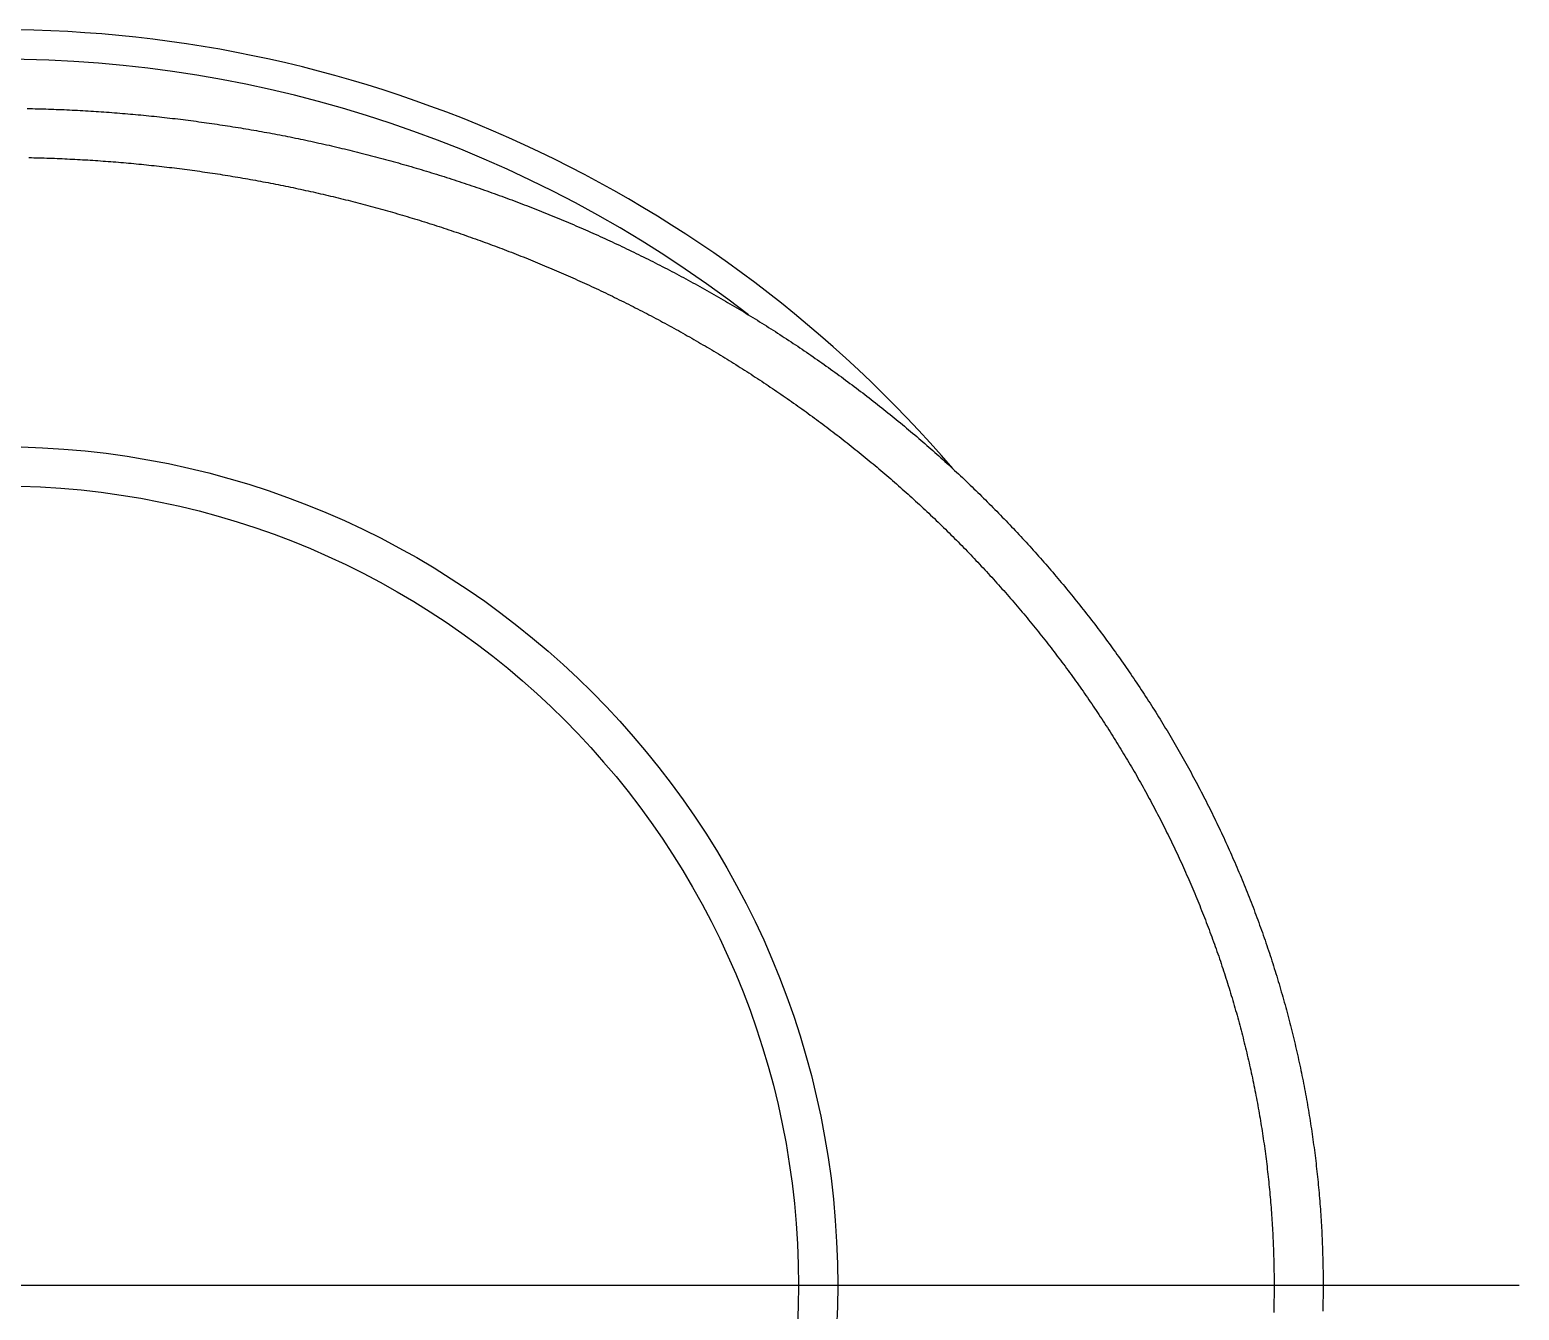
# Model space of a CAD drawing. Extents: x -20 to 97, y -32 to 49.
# Drawn here: x 81.62 to 96.81, y 33.74 to 46.8 of the extents above; entities that cross this region are included whole.
import ezdxf

# ---------------------------------------------------------------- set-up
doc = ezdxf.new("R2010")
doc.units = 0
doc.linetypes.add('CENTER', pattern=[50.8, 31.75, -6.35, 6.35, -6.35])
doc.layers.get('0').update_dxf_attribs({"linetype": 'CONTINUOUS'})
doc.layers.add('CENTER', color=1, linetype='CENTER')

msp = doc.modelspace()

# ---------------------------------------------------------------- linework, layer by layer
at = {"color": 7}
for points in [[(81.5973, 45.9973, 0), (81.6243, 45.9968, 0), (81.6513, 45.9962, 0), (81.6783, 45.9956, 0), (81.7053, 45.9949, 0), (81.7323, 45.9942, 0), (81.7593, 45.9935, 0), (81.7863, 45.9926, 0), (81.8133, 45.9918, 0), (81.8404, 45.9909, 0), (81.8674, 45.9899, 0), (81.8943, 45.9889, 0), (81.9213, 45.9878, 0), (81.9483, 45.9867, 0), (81.9753, 45.9856, 0), (82.0023, 45.9844, 0), (82.0293, 45.9831, 0), (82.0563, 45.9818, 0), (82.0833, 45.9805, 0), (82.1103, 45.9791, 0), (82.1372, 45.9776, 0), (82.1642, 45.9762, 0), (82.1912, 45.9746, 0), (82.2182, 45.973, 0), (82.2451, 45.9714, 0), (82.2721, 45.9697, 0), (82.299, 45.968, 0), (82.326, 45.9662, 0), (82.353, 45.9644, 0), (82.3799, 45.9625, 0), (82.4069, 45.9606, 0), (82.4338, 45.9586, 0), (82.4607, 45.9566, 0), (82.4877, 45.9545, 0), (82.5146, 45.9524, 0), (82.5415, 45.9503, 0), (82.5685, 45.948, 0), (82.5954, 45.9458, 0), (82.6223, 45.9435, 0), (82.6492, 45.9411, 0), (82.6761, 45.9387, 0), (82.703, 45.9363, 0), (82.7299, 45.9338, 0), (82.7568, 45.9312, 0), (82.7837, 45.9286, 0), (82.8106, 45.926, 0), (82.8375, 45.9233, 0), (82.8644, 45.9206, 0), (82.8913, 45.9178, 0), (82.9181, 45.9149, 0), (82.945, 45.9121, 0), (82.9718, 45.9091, 0), (82.9987, 45.9062, 0), (83.0255, 45.9031, 0), (83.0524, 45.9, 0), (83.0792, 45.8969, 0), (83.106, 45.8938, 0), (83.1329, 45.8905, 0), (83.1597, 45.8873, 0), (83.1865, 45.884, 0), (83.2133, 45.8806, 0), (83.2401, 45.8772, 0), (83.2669, 45.8737, 0), (83.2937, 45.8702, 0), (83.3205, 45.8667, 0), (83.3472, 45.8631, 0), (83.374, 45.8594, 0), (83.4008, 45.8557, 0), (83.4275, 45.852, 0), (83.4543, 45.8482, 0), (83.481, 45.8443, 0), (83.5078, 45.8404, 0), (83.5345, 45.8365, 0), (83.5612, 45.8325, 0), (83.5879, 45.8285, 0), (83.6146, 45.8244, 0), (83.6413, 45.8203, 0), (83.668, 45.8161, 0), (83.6947, 45.8119, 0), (83.7214, 45.8076, 0), (83.748, 45.8033, 0), (83.7747, 45.7989, 0), (83.8014, 45.7945, 0), (83.828, 45.79, 0), (83.8546, 45.7855, 0), (83.8813, 45.781, 0), (83.9079, 45.7763, 0), (83.9345, 45.7717, 0), (83.9611, 45.767, 0), (83.9877, 45.7622, 0), (84.0143, 45.7574, 0), (84.0409, 45.7526, 0), (84.0674, 45.7477, 0), (84.094, 45.7427, 0), (84.1205, 45.7378, 0), (84.1471, 45.7327, 0), (84.1736, 45.7276, 0), (84.2001, 45.7225, 0), (84.2267, 45.7173, 0), (84.2532, 45.7121, 0), (84.2797, 45.7068, 0), (84.3061, 45.7015, 0), (84.3326, 45.6961, 0), (84.3591, 45.6907, 0), (84.3856, 45.6852, 0), (84.412, 45.6797, 0), (84.4384, 45.6741, 0), (84.4649, 45.6685, 0), (84.4913, 45.6628, 0), (84.5177, 45.6571, 0), (84.5441, 45.6514, 0), (84.5705, 45.6456, 0), (84.5969, 45.6397, 0), (84.6232, 45.6338, 0), (84.6496, 45.6279, 0), (84.6759, 45.6219, 0), (84.7023, 45.6158, 0), (84.7286, 45.6097, 0), (84.7549, 45.6036, 0), (84.7812, 45.5974, 0), (84.8075, 45.5912, 0), (84.8338, 45.5849, 0), (84.86, 45.5785, 0), (84.8863, 45.5722, 0), (84.9125, 45.5657, 0), (84.9388, 45.5593, 0), (84.965, 45.5527, 0), (84.9912, 45.5462, 0), (85.0174, 45.5395, 0), (85.0436, 45.5329, 0), (85.0698, 45.5262, 0), (85.0959, 45.5194, 0), (85.1221, 45.5126, 0), (85.1482, 45.5057, 0), (85.1743, 45.4988, 0), (85.2004, 45.4919, 0), (85.2265, 45.4849, 0), (85.2526, 45.4778, 0), (85.2787, 45.4707, 0), (85.3048, 45.4636, 0), (85.3308, 45.4564, 0), (85.3569, 45.4492, 0), (85.3829, 45.4419, 0), (85.4089, 45.4345, 0), (85.4349, 45.4272, 0), (85.4609, 45.4197, 0), (85.4868, 45.4122, 0), (85.5128, 45.4047, 0), (85.5387, 45.3971, 0), (85.5647, 45.3895, 0), (85.5906, 45.3819, 0), (85.6165, 45.3741, 0), (85.6424, 45.3664, 0), (85.6683, 45.3586, 0), (85.6941, 45.3507, 0), (85.72, 45.3428, 0), (85.7458, 45.3348, 0), (85.7716, 45.3268, 0), (85.7974, 45.3188, 0), (85.8232, 45.3107, 0), (85.849, 45.3025, 0), (85.8748, 45.2944, 0), (85.9005, 45.2861, 0), (85.9262, 45.2778, 0), (85.9519, 45.2695, 0), (85.9776, 45.2611, 0), (86.0033, 45.2527, 0), (86.029, 45.2442, 0), (86.0547, 45.2357, 0), (86.0803, 45.2271, 0), (86.1059, 45.2185, 0), (86.1315, 45.2098, 0), (86.1571, 45.2011, 0), (86.1827, 45.1923, 0), (86.2083, 45.1835, 0), (86.2338, 45.1746, 0), (86.2594, 45.1657, 0), (86.2849, 45.1568, 0), (86.3104, 45.1478, 0), (86.3359, 45.1387, 0), (86.3613, 45.1296, 0), (86.3868, 45.1205, 0), (86.4122, 45.1113, 0), (86.4376, 45.102, 0), (86.463, 45.0927, 0), (86.4884, 45.0834, 0), (86.5138, 45.074, 0), (86.5391, 45.0646, 0), (86.5645, 45.0551, 0), (86.5898, 45.0456, 0), (86.6151, 45.036, 0), (86.6404, 45.0264, 0), (86.6656, 45.0167, 0), (86.6909, 45.007, 0), (86.7161, 44.9972, 0), (86.7413, 44.9874, 0), (86.7665, 44.9775, 0), (86.7917, 44.9676, 0), (86.8169, 44.9577, 0), (86.842, 44.9477, 0), (86.8671, 44.9376, 0), (86.8922, 44.9275, 0), (86.9173, 44.9174, 0), (86.9424, 44.9072, 0), (86.9674, 44.8969, 0), (86.9925, 44.8867, 0), (87.0175, 44.8763, 0), (87.0425, 44.8659, 0), (87.0675, 44.8555, 0), (87.0924, 44.845, 0), (87.1174, 44.8345, 0), (87.1423, 44.8239, 0), (87.1672, 44.8133, 0), (87.1921, 44.8026, 0), (87.2169, 44.7919, 0), (87.2418, 44.7811, 0), (87.2666, 44.7703, 0), (87.2914, 44.7595, 0), (87.3162, 44.7485, 0), (87.341, 44.7376, 0), (87.3657, 44.7266, 0), (87.3905, 44.7155, 0), (87.4152, 44.7044, 0), (87.4398, 44.6933, 0), (87.4645, 44.6821, 0), (87.4892, 44.6708, 0), (87.5138, 44.6596, 0), (87.5384, 44.6482, 0), (87.563, 44.6368, 0), (87.5876, 44.6254, 0), (87.6121, 44.6139, 0), (87.6366, 44.6024, 0), (87.6611, 44.5908, 0), (87.6856, 44.5792, 0), (87.7101, 44.5675, 0), (87.7345, 44.5558, 0), (87.759, 44.544, 0), (87.7834, 44.5322, 0), (87.8077, 44.5204, 0), (87.8321, 44.5084, 0), (87.8564, 44.4965, 0), (87.8807, 44.4845, 0), (87.905, 44.4724, 0), (87.9293, 44.4603, 0), (87.9536, 44.4482, 0), (87.9778, 44.436, 0), (88.002, 44.4237, 0), (88.0262, 44.4114, 0), (88.0504, 44.3991, 0), (88.0745, 44.3867, 0), (88.0986, 44.3743, 0), (88.1227, 44.3618, 0), (88.1468, 44.3493, 0), (88.1708, 44.3367, 0), (88.1949, 44.3241, 0), (88.2189, 44.3114, 0), (88.2429, 44.2987, 0), (88.2668, 44.2859, 0), (88.2908, 44.2731, 0), (88.3147, 44.2602, 0), (88.3386, 44.2473, 0), (88.3624, 44.2344, 0), (88.3863, 44.2214, 0), (88.4101, 44.2083, 0), (88.4339, 44.1952, 0), (88.4576, 44.182, 0), (88.4814, 44.1689, 0), (88.5051, 44.1556, 0), (88.5288, 44.1423, 0), (88.5525, 44.129, 0), (88.5761, 44.1156, 0), (88.5997, 44.1022, 0), (88.6233, 44.0887, 0), (88.6469, 44.0752, 0), (88.6705, 44.0616, 0), (88.694, 44.048, 0), (88.7175, 44.0343, 0), (88.7409, 44.0206, 0), (88.7644, 44.0068, 0), (88.7878, 43.993, 0), (88.8112, 43.9792, 0), (88.8346, 43.9653, 0), (88.8579, 43.9513, 0), (88.8812, 43.9373, 0), (88.9045, 43.9233, 0), (88.9277, 43.9092, 0), (88.951, 43.8951, 0), (88.9742, 43.8809, 0), (88.9974, 43.8667, 0), (89.0205, 43.8524, 0), (89.0436, 43.8381, 0), (89.0667, 43.8237, 0), (89.0898, 43.8093, 0), (89.1128, 43.7948, 0), (89.1358, 43.7803, 0), (89.1588, 43.7658, 0), (89.1818, 43.7512, 0), (89.2047, 43.7365, 0), (89.2276, 43.7218, 0), (89.2504, 43.7071, 0), (89.2733, 43.6923, 0), (89.2961, 43.6775, 0), (89.3189, 43.6626, 0), (89.3416, 43.6477, 0), (89.3643, 43.6327, 0), (89.387, 43.6177, 0), (89.4097, 43.6026, 0), (89.4323, 43.5875, 0), (89.4549, 43.5723, 0), (89.4775, 43.5571, 0), (89.5, 43.5419, 0), (89.5226, 43.5266, 0), (89.545, 43.5113, 0), (89.5675, 43.4959, 0), (89.5899, 43.4805, 0), (89.6123, 43.465, 0), (89.6347, 43.4495, 0), (89.657, 43.4339, 0), (89.6793, 43.4183, 0), (89.7015, 43.4026, 0), (89.7238, 43.3869, 0), (89.746, 43.3712, 0), (89.7681, 43.3554, 0), (89.7903, 43.3395, 0), (89.8124, 43.3236, 0), (89.8345, 43.3077, 0), (89.8565, 43.2917, 0), (89.8785, 43.2757, 0), (89.9005, 43.2596, 0), (89.9224, 43.2435, 0), (89.9443, 43.2274, 0), (89.9662, 43.2112, 0), (89.9881, 43.1949, 0), (90.0099, 43.1786, 0), (90.0317, 43.1623, 0), (90.0534, 43.1459, 0), (90.0751, 43.1295, 0), (90.0968, 43.113, 0), (90.1184, 43.0965, 0), (90.14, 43.0799, 0), (90.1616, 43.0633, 0), (90.1832, 43.0466, 0), (90.2047, 43.0299, 0), (90.2261, 43.0132, 0), (90.2476, 42.9964, 0), (90.269, 42.9796, 0), (90.2904, 42.9627, 0), (90.3117, 42.9458, 0), (90.333, 42.9288, 0), (90.3543, 42.9118, 0), (90.3755, 42.8948, 0), (90.3967, 42.8777, 0), (90.4178, 42.8605, 0), (90.439, 42.8433, 0), (90.46, 42.8261, 0), (90.4811, 42.8088, 0), (90.5021, 42.7915, 0), (90.5231, 42.7742, 0), (90.544, 42.7568, 0), (90.5649, 42.7393, 0), (90.5858, 42.7218, 0), (90.6066, 42.7043, 0), (90.6274, 42.6867, 0), (90.6482, 42.6691, 0), (90.6689, 42.6514, 0), (90.6896, 42.6337, 0), (90.7102, 42.616, 0), (90.7309, 42.5982, 0), (90.7514, 42.5803, 0), (90.772, 42.5624, 0), (90.7925, 42.5445, 0), (90.8129, 42.5265, 0), (90.8333, 42.5085, 0), (90.8537, 42.4905, 0), (90.8741, 42.4724, 0), (90.8944, 42.4542, 0), (90.9146, 42.436, 0), (90.9349, 42.4178, 0), (90.9551, 42.3995, 0), (90.9752, 42.3812, 0), (90.9953, 42.3629, 0), (91.0154, 42.3445, 0), (91.0354, 42.326, 0), (91.0554, 42.3075, 0), (91.0754, 42.289, 0), (91.0953, 42.2704, 0), (91.1152, 42.2518, 0), (91.135, 42.2331, 0), (91.1548, 42.2145, 0), (91.1746, 42.1957, 0), (91.1943, 42.1769, 0), (91.214, 42.1581, 0), (91.2336, 42.1392, 0), (91.2532, 42.1203, 0), (91.2728, 42.1014, 0), (91.2923, 42.0824, 0), (91.3117, 42.0633, 0), (91.3312, 42.0443, 0), (91.3506, 42.0251, 0), (91.3699, 42.006, 0), (91.3892, 41.9868, 0), (91.4085, 41.9675, 0), (91.4277, 41.9482, 0), (91.4469, 41.9289, 0), (91.466, 41.9095, 0), (91.4851, 41.8901, 0), (91.5042, 41.8707, 0), (91.5232, 41.8512, 0), (91.5422, 41.8316, 0), (91.5611, 41.812, 0), (91.58, 41.7924, 0), (91.5989, 41.7728, 0), (91.6177, 41.7531, 0), (91.6364, 41.7333, 0), (91.6551, 41.7135, 0), (91.6738, 41.6937, 0), (91.6925, 41.6738, 0), (91.711, 41.6539, 0), (91.7296, 41.634, 0), (91.7481, 41.614, 0), (91.7665, 41.594, 0), (91.785, 41.5739, 0), (91.8033, 41.5538, 0), (91.8217, 41.5336, 0), (91.8399, 41.5134, 0), (91.8582, 41.4932, 0), (91.8764, 41.4729, 0), (91.8945, 41.4526, 0), (91.9126, 41.4322, 0), (91.9307, 41.4118, 0), (91.9487, 41.3914, 0), (91.9667, 41.3709, 0), (91.9846, 41.3504, 0), (92.0025, 41.3299, 0), (92.0203, 41.3093, 0), (92.0381, 41.2886, 0), (92.0559, 41.2679, 0), (92.0736, 41.2472, 0), (92.0912, 41.2265, 0), (92.1088, 41.2057, 0), (92.1264, 41.1848, 0), (92.1439, 41.1639, 0), (92.1614, 41.143, 0), (92.1788, 41.1221, 0), (92.1962, 41.1011, 0), (92.2135, 41.08, 0), (92.2308, 41.059, 0), (92.2481, 41.0378, 0), (92.2653, 41.0167, 0), (92.2824, 40.9955, 0), (92.2995, 40.9743, 0), (92.3166, 40.953, 0), (92.3336, 40.9317, 0), (92.3505, 40.9103, 0), (92.3674, 40.8889, 0), (92.3843, 40.8675, 0), (92.4011, 40.846, 0), (92.4179, 40.8245, 0), (92.4346, 40.803, 0), (92.4513, 40.7814, 0), (92.4679, 40.7598, 0), (92.4845, 40.7381, 0), (92.501, 40.7164, 0), (92.5175, 40.6947, 0), (92.5339, 40.6729, 0), (92.5503, 40.6511, 0), (92.5666, 40.6292, 0), (92.5829, 40.6073, 0), (92.5992, 40.5854, 0), (92.6154, 40.5634, 0), (92.6315, 40.5414, 0), (92.6476, 40.5193, 0), (92.6636, 40.4972, 0), (92.6796, 40.4751, 0), (92.6956, 40.4529, 0), (92.7115, 40.4307, 0), (92.7273, 40.4085, 0), (92.7431, 40.3862, 0), (92.7589, 40.3639, 0), (92.7746, 40.3415, 0), (92.7902, 40.3191, 0), (92.8058, 40.2967, 0), (92.8214, 40.2742, 0), (92.8369, 40.2517, 0), (92.8523, 40.2291, 0), (92.8677, 40.2065, 0), (92.883, 40.1839, 0), (92.8983, 40.1612, 0), (92.9136, 40.1385, 0), (92.9288, 40.1158, 0), (92.9439, 40.093, 0), (92.959, 40.0702, 0), (92.974, 40.0474, 0), (92.989, 40.0245, 0), (93.0039, 40.0016, 0), (93.0188, 39.9786, 0), (93.0336, 39.9556, 0), (93.0484, 39.9326, 0), (93.0631, 39.9095, 0), (93.0778, 39.8864, 0), (93.0924, 39.8632, 0), (93.107, 39.8401, 0), (93.1215, 39.8168, 0), (93.136, 39.7936, 0), (93.1504, 39.7703, 0), (93.1647, 39.747, 0), (93.179, 39.7236, 0), (93.1933, 39.7002, 0), (93.2075, 39.6768, 0), (93.2216, 39.6533, 0), (93.2357, 39.6298, 0), (93.2497, 39.6063, 0), (93.2637, 39.5827, 0), (93.2776, 39.5591, 0), (93.2915, 39.5355, 0), (93.3053, 39.5118, 0), (93.3191, 39.4881, 0), (93.3328, 39.4643, 0), (93.3464, 39.4405, 0), (93.36, 39.4167, 0), (93.3735, 39.3929, 0), (93.387, 39.369, 0), (93.4005, 39.3451, 0), (93.4138, 39.3211, 0), (93.4271, 39.2971, 0), (93.4404, 39.2731, 0), (93.4536, 39.249, 0), (93.4668, 39.2249, 0), (93.4799, 39.2008, 0), (93.4929, 39.1766, 0), (93.5059, 39.1524, 0), (93.5188, 39.1282, 0), (93.5317, 39.1039, 0), (93.5445, 39.0796, 0), (93.5572, 39.0553, 0), (93.5699, 39.031, 0), (93.5825, 39.0066, 0), (93.5951, 38.9821, 0), (93.6076, 38.9577, 0), (93.6201, 38.9332, 0), (93.6325, 38.9087, 0), (93.6448, 38.8841, 0), (93.6571, 38.8595, 0), (93.6693, 38.8349, 0), (93.6815, 38.8103, 0), (93.6936, 38.7856, 0), (93.7057, 38.7609, 0), (93.7177, 38.7361, 0), (93.7296, 38.7114, 0), (93.7415, 38.6866, 0), (93.7533, 38.6617, 0), (93.765, 38.6369, 0), (93.7767, 38.612, 0), (93.7884, 38.587, 0), (93.7999, 38.5621, 0), (93.8114, 38.5371, 0), (93.8229, 38.5121, 0), (93.8343, 38.4871, 0), (93.8456, 38.462, 0), (93.8569, 38.4369, 0), (93.8681, 38.4118, 0), (93.8793, 38.3866, 0), (93.8903, 38.3614, 0), (93.9014, 38.3362, 0), (93.9123, 38.311, 0), (93.9232, 38.2857, 0), (93.9341, 38.2604, 0), (93.9449, 38.2351, 0), (93.9556, 38.2098, 0), (93.9663, 38.1844, 0), (93.9768, 38.159, 0), (93.9874, 38.1336, 0), (93.9979, 38.1081, 0), (94.0083, 38.0826, 0), (94.0186, 38.0571, 0), (94.0289, 38.0316, 0), (94.0391, 38.006, 0), (94.0493, 37.9804, 0), (94.0594, 37.9548, 0), (94.0694, 37.9292, 0), (94.0794, 37.9035, 0), (94.0893, 37.8778, 0), (94.0991, 37.8521, 0), (94.1089, 37.8264, 0), (94.1186, 37.8006, 0), (94.1283, 37.7748, 0), (94.1379, 37.749, 0), (94.1474, 37.7232, 0), (94.1569, 37.6973, 0), (94.1663, 37.6714, 0), (94.1756, 37.6455, 0), (94.1849, 37.6196, 0), (94.1941, 37.5936, 0), (94.2032, 37.5676, 0), (94.2123, 37.5416, 0), (94.2213, 37.5156, 0), (94.2302, 37.4896, 0), (94.2391, 37.4635, 0), (94.2479, 37.4374, 0), (94.2567, 37.4113, 0), (94.2653, 37.3852, 0), (94.2739, 37.359, 0), (94.2825, 37.3328, 0), (94.291, 37.3066, 0), (94.2994, 37.2804, 0), (94.3078, 37.2542, 0), (94.316, 37.2279, 0), (94.3243, 37.2016, 0), (94.3324, 37.1753, 0), (94.3405, 37.149, 0), (94.3485, 37.1226, 0), (94.3565, 37.0963, 0), (94.3644, 37.0699, 0), (94.3722, 37.0435, 0), (94.3799, 37.0171, 0), (94.3876, 36.9906, 0), (94.3953, 36.9642, 0), (94.4028, 36.9377, 0), (94.4103, 36.9112, 0), (94.4177, 36.8847, 0), (94.4251, 36.8581, 0), (94.4324, 36.8316, 0), (94.4396, 36.805, 0), (94.4467, 36.7784, 0), (94.4538, 36.7518, 0), (94.4609, 36.7252, 0), (94.4678, 36.6985, 0), (94.4747, 36.6719, 0), (94.4815, 36.6452, 0), (94.4883, 36.6185, 0), (94.4949, 36.5918, 0), (94.5016, 36.5651, 0), (94.5081, 36.5384, 0), (94.5146, 36.5116, 0), (94.521, 36.4848, 0), (94.5273, 36.458, 0), (94.5336, 36.4312, 0), (94.5398, 36.4044, 0), (94.546, 36.3776, 0), (94.552, 36.3507, 0), (94.558, 36.3239, 0), (94.564, 36.297, 0), (94.5698, 36.2701, 0), (94.5756, 36.2432, 0), (94.5814, 36.2163, 0), (94.587, 36.1894, 0), (94.5926, 36.1624, 0), (94.5981, 36.1355, 0), (94.6036, 36.1085, 0), (94.609, 36.0815, 0), (94.6143, 36.0545, 0), (94.6195, 36.0275, 0), (94.6247, 36.0005, 0), (94.6298, 35.9735, 0), (94.6348, 35.9464, 0), (94.6398, 35.9194, 0), (94.6447, 35.8923, 0), (94.6495, 35.8652, 0), (94.6543, 35.8381, 0), (94.659, 35.811, 0), (94.6636, 35.7839, 0), (94.6682, 35.7568, 0), (94.6726, 35.7297, 0), (94.6771, 35.7025, 0), (94.6814, 35.6754, 0), (94.6857, 35.6482, 0), (94.6899, 35.621, 0), (94.694, 35.5939, 0), (94.6981, 35.5667, 0), (94.7021, 35.5395, 0), (94.706, 35.5123, 0), (94.7098, 35.4851, 0), (94.7136, 35.4578, 0), (94.7173, 35.4306, 0), (94.721, 35.4034, 0), (94.7246, 35.3761, 0), (94.7281, 35.3488, 0), (94.7315, 35.3216, 0), (94.7349, 35.2943, 0), (94.7381, 35.267, 0), (94.7414, 35.2397, 0), (94.7445, 35.2124, 0), (94.7476, 35.1851, 0), (94.7506, 35.1578, 0), (94.7536, 35.1305, 0), (94.7564, 35.1032, 0), (94.7592, 35.0759, 0), (94.762, 35.0485, 0), (94.7646, 35.0212, 0), (94.7672, 34.9938, 0), (94.7697, 34.9665, 0), (94.7722, 34.9391, 0), (94.7746, 34.9118, 0), (94.7769, 34.8844, 0), (94.7791, 34.857, 0), (94.7813, 34.8296, 0), (94.7834, 34.8023, 0), (94.7854, 34.7749, 0), (94.7874, 34.7475, 0), (94.7893, 34.7201, 0), (94.7911, 34.6927, 0), (94.7928, 34.6653, 0), (94.7945, 34.6379, 0), (94.7961, 34.6105, 0), (94.7977, 34.5831, 0), (94.7991, 34.5556, 0), (94.8005, 34.5282, 0), (94.8018, 34.5008, 0), (94.8031, 34.4734, 0), (94.8043, 34.4459, 0), (94.8054, 34.4185, 0), (94.8064, 34.3911, 0), (94.8074, 34.3636, 0), (94.8083, 34.3362, 0), (94.8091, 34.3088, 0), (94.8099, 34.2813, 0), (94.8106, 34.2539, 0), (94.8112, 34.2264, 0), (94.8118, 34.199, 0), (94.8122, 34.1715, 0), (94.8126, 34.1441, 0), (94.813, 34.1167, 0), (94.8133, 34.0892, 0), (94.8134, 34.0618, 0), (94.8136, 34.0343, 0), (94.8136, 34.0069, 0), (94.8136, 33.9794, 0), (94.8135, 33.952, 0), (94.8134, 33.9245, 0), (94.8131, 33.8971, 0), (94.8128, 33.8696, 0), (94.8125, 33.8422, 0), (94.812, 33.8147, 0), (94.8115, 33.7873, 0), (94.8109, 33.7598, 0), (94.8103, 33.7324, 0)], [(81.6141, 45.4969, 0), (81.6402, 45.4964, 0), (81.6663, 45.4958, 0), (81.6924, 45.4951, 0), (81.7185, 45.4944, 0), (81.7447, 45.4937, 0), (81.7708, 45.4929, 0), (81.7969, 45.492, 0), (81.823, 45.4912, 0), (81.8491, 45.4902, 0), (81.8752, 45.4893, 0), (81.9013, 45.4882, 0), (81.9274, 45.4872, 0), (81.9535, 45.4861, 0), (81.9796, 45.4849, 0), (82.0057, 45.4837, 0), (82.0318, 45.4824, 0), (82.0579, 45.4811, 0), (82.084, 45.4798, 0), (82.1101, 45.4784, 0), (82.1362, 45.4769, 0), (82.1623, 45.4755, 0), (82.1884, 45.4739, 0), (82.2144, 45.4723, 0), (82.2405, 45.4707, 0), (82.2666, 45.469, 0), (82.2927, 45.4673, 0), (82.3187, 45.4656, 0), (82.3448, 45.4637, 0), (82.3708, 45.4619, 0), (82.3969, 45.46, 0), (82.423, 45.458, 0), (82.449, 45.456, 0), (82.475, 45.454, 0), (82.5011, 45.4519, 0), (82.5271, 45.4498, 0), (82.5532, 45.4476, 0), (82.5792, 45.4453, 0), (82.6052, 45.4431, 0), (82.6312, 45.4407, 0), (82.6573, 45.4384, 0), (82.6833, 45.436, 0), (82.7093, 45.4335, 0), (82.7353, 45.431, 0), (82.7613, 45.4284, 0), (82.7873, 45.4258, 0), (82.8133, 45.4232, 0), (82.8392, 45.4205, 0), (82.8652, 45.4177, 0), (82.8912, 45.415, 0), (82.9172, 45.4121, 0), (82.9431, 45.4092, 0), (82.9691, 45.4063, 0), (82.995, 45.4033, 0), (83.021, 45.4003, 0), (83.0469, 45.3973, 0), (83.0729, 45.3942, 0), (83.0988, 45.391, 0), (83.1247, 45.3878, 0), (83.1506, 45.3845, 0), (83.1765, 45.3812, 0), (83.2024, 45.3779, 0), (83.2283, 45.3745, 0), (83.2542, 45.3711, 0), (83.2801, 45.3676, 0), (83.306, 45.3641, 0), (83.3319, 45.3605, 0), (83.3578, 45.3569, 0), (83.3836, 45.3532, 0), (83.4095, 45.3495, 0), (83.4353, 45.3457, 0), (83.4612, 45.3419, 0), (83.487, 45.3381, 0), (83.5128, 45.3342, 0), (83.5386, 45.3302, 0), (83.5644, 45.3262, 0), (83.5903, 45.3222, 0), (83.616, 45.3181, 0), (83.6418, 45.314, 0), (83.6676, 45.3098, 0), (83.6934, 45.3056, 0), (83.7192, 45.3013, 0), (83.7449, 45.297, 0), (83.7707, 45.2926, 0), (83.7964, 45.2882, 0), (83.8221, 45.2838, 0), (83.8479, 45.2793, 0), (83.8736, 45.2747, 0), (83.8993, 45.2701, 0), (83.925, 45.2655, 0), (83.9507, 45.2608, 0), (83.9764, 45.256, 0), (84.002, 45.2513, 0), (84.0277, 45.2464, 0), (84.0534, 45.2416, 0), (84.079, 45.2367, 0), (84.1047, 45.2317, 0), (84.1303, 45.2267, 0), (84.1559, 45.2216, 0), (84.1815, 45.2165, 0), (84.2071, 45.2114, 0), (84.2327, 45.2062, 0), (84.2583, 45.2009, 0), (84.2839, 45.1956, 0), (84.3094, 45.1903, 0), (84.335, 45.1849, 0), (84.3605, 45.1795, 0), (84.3861, 45.174, 0), (84.4116, 45.1685, 0), (84.4371, 45.1629, 0), (84.4626, 45.1573, 0), (84.4881, 45.1517, 0), (84.5136, 45.146, 0), (84.539, 45.1402, 0), (84.5645, 45.1344, 0), (84.59, 45.1286, 0), (84.6154, 45.1227, 0), (84.6408, 45.1168, 0), (84.6662, 45.1108, 0), (84.6916, 45.1048, 0), (84.717, 45.0987, 0), (84.7424, 45.0926, 0), (84.7678, 45.0864, 0), (84.7932, 45.0802, 0), (84.8185, 45.0739, 0), (84.8438, 45.0676, 0), (84.8692, 45.0613, 0), (84.8945, 45.0549, 0), (84.9198, 45.0484, 0), (84.9451, 45.042, 0), (84.9704, 45.0354, 0), (84.9956, 45.0288, 0), (85.0209, 45.0222, 0), (85.0461, 45.0155, 0), (85.0714, 45.0088, 0), (85.0966, 45.0021, 0), (85.1218, 44.9953, 0), (85.147, 44.9884, 0), (85.1722, 44.9815, 0), (85.1973, 44.9746, 0), (85.2225, 44.9676, 0), (85.2476, 44.9605, 0), (85.2727, 44.9534, 0), (85.2979, 44.9463, 0), (85.323, 44.9391, 0), (85.3481, 44.9319, 0), (85.3731, 44.9246, 0), (85.3982, 44.9173, 0), (85.4232, 44.9099, 0), (85.4483, 44.9025, 0), (85.4733, 44.8951, 0), (85.4983, 44.8876, 0), (85.5233, 44.88, 0), (85.5483, 44.8724, 0), (85.5733, 44.8648, 0), (85.5982, 44.8571, 0), (85.6231, 44.8494, 0), (85.6481, 44.8416, 0), (85.673, 44.8338, 0), (85.6979, 44.8259, 0), (85.7228, 44.818, 0), (85.7476, 44.8101, 0), (85.7725, 44.802, 0), (85.7973, 44.794, 0), (85.8221, 44.7859, 0), (85.8469, 44.7778, 0), (85.8717, 44.7696, 0), (85.8965, 44.7613, 0), (85.9213, 44.753, 0), (85.946, 44.7447, 0), (85.9708, 44.7363, 0), (85.9955, 44.7279, 0), (86.0202, 44.7195, 0), (86.0449, 44.711, 0), (86.0695, 44.7024, 0), (86.0942, 44.6938, 0), (86.1188, 44.6851, 0), (86.1435, 44.6764, 0), (86.1681, 44.6677, 0), (86.1926, 44.6589, 0), (86.2172, 44.6501, 0), (86.2418, 44.6412, 0), (86.2663, 44.6323, 0), (86.2908, 44.6233, 0), (86.3154, 44.6143, 0), (86.3398, 44.6052, 0), (86.3643, 44.5961, 0), (86.3888, 44.587, 0), (86.4132, 44.5778, 0), (86.4377, 44.5685, 0), (86.4621, 44.5593, 0), (86.4865, 44.5499, 0), (86.5108, 44.5405, 0), (86.5352, 44.5311, 0), (86.5595, 44.5216, 0), (86.5838, 44.5121, 0), (86.6081, 44.5025, 0), (86.6324, 44.4929, 0), (86.6567, 44.4833, 0), (86.681, 44.4736, 0), (86.7052, 44.4638, 0), (86.7294, 44.454, 0), (86.7536, 44.4442, 0), (86.7778, 44.4343, 0), (86.8019, 44.4244, 0), (86.8261, 44.4144, 0), (86.8502, 44.4044, 0), (86.8743, 44.3943, 0), (86.8984, 44.3842, 0), (86.9225, 44.374, 0), (86.9465, 44.3638, 0), (86.9706, 44.3536, 0), (86.9946, 44.3433, 0), (87.0186, 44.3329, 0), (87.0425, 44.3225, 0), (87.0665, 44.3121, 0), (87.0904, 44.3016, 0), (87.1144, 44.2911, 0), (87.1383, 44.2805, 0), (87.1621, 44.2699, 0), (87.186, 44.2592, 0), (87.2098, 44.2485, 0), (87.2337, 44.2378, 0), (87.2575, 44.227, 0), (87.2812, 44.2161, 0), (87.305, 44.2052, 0), (87.3287, 44.1943, 0), (87.3525, 44.1833, 0), (87.3762, 44.1723, 0), (87.3998, 44.1612, 0), (87.4235, 44.1501, 0), (87.4471, 44.1389, 0), (87.4708, 44.1277, 0), (87.4944, 44.1164, 0), (87.5179, 44.1051, 0), (87.5415, 44.0938, 0), (87.565, 44.0824, 0), (87.5885, 44.071, 0), (87.612, 44.0595, 0), (87.6355, 44.0479, 0), (87.659, 44.0364, 0), (87.6824, 44.0247, 0), (87.7058, 44.0131, 0), (87.7292, 44.0013, 0), (87.7526, 43.9896, 0), (87.7759, 43.9778, 0), (87.7992, 43.9659, 0), (87.8225, 43.954, 0), (87.8458, 43.9421, 0), (87.8691, 43.9301, 0), (87.8923, 43.9181, 0), (87.9155, 43.906, 0), (87.9387, 43.8938, 0), (87.9619, 43.8817, 0), (87.985, 43.8694, 0), (88.0082, 43.8572, 0), (88.0313, 43.8449, 0), (88.0543, 43.8325, 0), (88.0774, 43.8201, 0), (88.1004, 43.8077, 0), (88.1234, 43.7952, 0), (88.1464, 43.7826, 0), (88.1694, 43.7701, 0), (88.1923, 43.7574, 0), (88.2152, 43.7448, 0), (88.2381, 43.732, 0), (88.261, 43.7193, 0), (88.2838, 43.7065, 0), (88.3066, 43.6936, 0), (88.3294, 43.6807, 0), (88.3522, 43.6678, 0), (88.3749, 43.6548, 0), (88.3976, 43.6417, 0), (88.4203, 43.6287, 0), (88.443, 43.6155, 0), (88.4656, 43.6024, 0), (88.4883, 43.5891, 0), (88.5109, 43.5759, 0), (88.5334, 43.5626, 0), (88.556, 43.5492, 0), (88.5785, 43.5358, 0), (88.601, 43.5224, 0), (88.6234, 43.5089, 0), (88.6459, 43.4954, 0), (88.6683, 43.4818, 0), (88.6906, 43.4682, 0), (88.713, 43.4545, 0), (88.7353, 43.4408, 0), (88.7576, 43.4271, 0), (88.7799, 43.4133, 0), (88.8021, 43.3994, 0), (88.8244, 43.3855, 0), (88.8466, 43.3716, 0), (88.8687, 43.3576, 0), (88.8909, 43.3436, 0), (88.913, 43.3295, 0), (88.935, 43.3154, 0), (88.9571, 43.3013, 0), (88.9791, 43.2871, 0), (89.0011, 43.2729, 0), (89.0231, 43.2586, 0), (89.045, 43.2442, 0), (89.0669, 43.2299, 0), (89.0888, 43.2155, 0), (89.1107, 43.201, 0), (89.1325, 43.1865, 0), (89.1543, 43.1719, 0), (89.1761, 43.1573, 0), (89.1978, 43.1427, 0), (89.2195, 43.128, 0), (89.2412, 43.1133, 0), (89.2628, 43.0985, 0), (89.2844, 43.0837, 0), (89.306, 43.0689, 0), (89.3276, 43.054, 0), (89.3491, 43.039, 0), (89.3706, 43.024, 0), (89.3921, 43.009, 0), (89.4135, 42.9939, 0), (89.4349, 42.9788, 0), (89.4563, 42.9637, 0), (89.4776, 42.9484, 0), (89.4989, 42.9332, 0), (89.5202, 42.9179, 0), (89.5414, 42.9026, 0), (89.5626, 42.8872, 0), (89.5838, 42.8718, 0), (89.605, 42.8563, 0), (89.6261, 42.8408, 0), (89.6472, 42.8253, 0), (89.6682, 42.8097, 0), (89.6892, 42.794, 0), (89.7102, 42.7783, 0), (89.7312, 42.7626, 0), (89.7521, 42.7469, 0), (89.773, 42.731, 0), (89.7939, 42.7152, 0), (89.8147, 42.6993, 0), (89.8355, 42.6834, 0), (89.8562, 42.6674, 0), (89.877, 42.6514, 0), (89.8977, 42.6353, 0), (89.9183, 42.6192, 0), (89.9389, 42.6031, 0), (89.9595, 42.5869, 0), (89.9801, 42.5706, 0), (90.0006, 42.5544, 0), (90.0211, 42.538, 0), (90.0415, 42.5217, 0), (90.062, 42.5053, 0), (90.0823, 42.4888, 0), (90.1027, 42.4724, 0), (90.123, 42.4558, 0), (90.1433, 42.4393, 0), (90.1635, 42.4226, 0), (90.1837, 42.406, 0), (90.2039, 42.3893, 0), (90.224, 42.3726, 0), (90.2441, 42.3558, 0), (90.2642, 42.339, 0), (90.2842, 42.3221, 0), (90.3042, 42.3052, 0), (90.3242, 42.2883, 0), (90.3441, 42.2713, 0), (90.364, 42.2542, 0), (90.3838, 42.2372, 0), (90.4037, 42.2201, 0), (90.4234, 42.2029, 0), (90.4432, 42.1857, 0), (90.4629, 42.1685, 0), (90.4825, 42.1512, 0), (90.5022, 42.1339, 0), (90.5218, 42.1166, 0), (90.5413, 42.0992, 0), (90.5608, 42.0817, 0), (90.5803, 42.0642, 0), (90.5998, 42.0467, 0), (90.6192, 42.0292, 0), (90.6385, 42.0116, 0), (90.6579, 41.9939, 0), (90.6771, 41.9762, 0), (90.6964, 41.9585, 0), (90.7156, 41.9408, 0), (90.7348, 41.923, 0), (90.7539, 41.9051, 0), (90.773, 41.8872, 0), (90.7921, 41.8693, 0), (90.8111, 41.8513, 0), (90.8301, 41.8333, 0), (90.849, 41.8153, 0), (90.8679, 41.7972, 0), (90.8868, 41.7791, 0), (90.9056, 41.7609, 0), (90.9244, 41.7427, 0), (90.9431, 41.7245, 0), (90.9618, 41.7062, 0), (90.9805, 41.6878, 0), (90.9991, 41.6695, 0), (91.0177, 41.6511, 0), (91.0362, 41.6326, 0), (91.0548, 41.6142, 0), (91.0732, 41.5956, 0), (91.0916, 41.5771, 0), (91.11, 41.5585, 0), (91.1284, 41.5398, 0), (91.1467, 41.5211, 0), (91.1649, 41.5024, 0), (91.1831, 41.4837, 0), (91.2013, 41.4649, 0), (91.2194, 41.446, 0), (91.2375, 41.4272, 0), (91.2556, 41.4082, 0), (91.2736, 41.3893, 0), (91.2916, 41.3703, 0), (91.3095, 41.3513, 0), (91.3274, 41.3322, 0), (91.3452, 41.3131, 0), (91.363, 41.2939, 0), (91.3808, 41.2748, 0), (91.3985, 41.2555, 0), (91.4162, 41.2363, 0), (91.4338, 41.217, 0), (91.4514, 41.1976, 0), (91.4689, 41.1783, 0), (91.4864, 41.1588, 0), (91.5039, 41.1394, 0), (91.5213, 41.1199, 0), (91.5387, 41.1004, 0), (91.556, 41.0808, 0), (91.5733, 41.0612, 0), (91.5905, 41.0415, 0), (91.6077, 41.0218, 0), (91.6249, 41.0021, 0), (91.642, 40.9824, 0), (91.6591, 40.9626, 0), (91.6761, 40.9427, 0), (91.6931, 40.9229, 0), (91.71, 40.9029, 0), (91.7269, 40.883, 0), (91.7437, 40.863, 0), (91.7605, 40.843, 0), (91.7773, 40.8229, 0), (91.794, 40.8028, 0), (91.8107, 40.7827, 0), (91.8273, 40.7625, 0), (91.8439, 40.7423, 0), (91.8604, 40.7221, 0), (91.8769, 40.7018, 0), (91.8933, 40.6815, 0), (91.9097, 40.6611, 0), (91.9261, 40.6407, 0), (91.9424, 40.6203, 0), (91.9586, 40.5998, 0), (91.9749, 40.5793, 0), (91.991, 40.5587, 0), (92.0071, 40.5382, 0), (92.0232, 40.5175, 0), (92.0392, 40.4969, 0), (92.0552, 40.4762, 0), (92.0712, 40.4555, 0), (92.0871, 40.4347, 0), (92.1029, 40.4139, 0), (92.1187, 40.3931, 0), (92.1344, 40.3722, 0), (92.1501, 40.3513, 0), (92.1658, 40.3303, 0), (92.1814, 40.3094, 0), (92.197, 40.2883, 0), (92.2125, 40.2673, 0), (92.2279, 40.2462, 0), (92.2434, 40.225, 0), (92.2587, 40.2039, 0), (92.2741, 40.1827, 0), (92.2893, 40.1614, 0), (92.3046, 40.1402, 0), (92.3197, 40.1188, 0), (92.3349, 40.0975, 0), (92.35, 40.0761, 0), (92.365, 40.0547, 0), (92.38, 40.0332, 0), (92.3949, 40.0117, 0), (92.4098, 39.9902, 0), (92.4247, 39.9687, 0), (92.4395, 39.9471, 0), (92.4542, 39.9254, 0), (92.4689, 39.9038, 0), (92.4835, 39.882, 0), (92.4981, 39.8603, 0), (92.5127, 39.8385, 0), (92.5272, 39.8167, 0), (92.5416, 39.7949, 0), (92.556, 39.773, 0), (92.5704, 39.7511, 0), (92.5847, 39.7291, 0), (92.5989, 39.7072, 0), (92.6131, 39.6851, 0), (92.6273, 39.6631, 0), (92.6414, 39.641, 0), (92.6554, 39.6189, 0), (92.6694, 39.5967, 0), (92.6833, 39.5745, 0), (92.6972, 39.5523, 0), (92.7111, 39.5301, 0), (92.7249, 39.5078, 0), (92.7386, 39.4854, 0), (92.7523, 39.4631, 0), (92.7659, 39.4407, 0), (92.7795, 39.4183, 0), (92.793, 39.3958, 0), (92.8065, 39.3733, 0), (92.8199, 39.3508, 0), (92.8333, 39.3282, 0), (92.8466, 39.3056, 0), (92.8599, 39.283, 0), (92.8731, 39.2604, 0), (92.8863, 39.2377, 0), (92.8994, 39.215, 0), (92.9124, 39.1922, 0), (92.9255, 39.1694, 0), (92.9384, 39.1466, 0), (92.9513, 39.1237, 0), (92.9641, 39.1009, 0), (92.9769, 39.0779, 0), (92.9897, 39.055, 0), (93.0024, 39.032, 0), (93.015, 39.009, 0), (93.0276, 38.9859, 0), (93.0401, 38.9629, 0), (93.0526, 38.9398, 0), (93.065, 38.9166, 0), (93.0773, 38.8934, 0), (93.0896, 38.8702, 0), (93.1019, 38.847, 0), (93.1141, 38.8237, 0), (93.1262, 38.8004, 0), (93.1383, 38.7771, 0), (93.1503, 38.7538, 0), (93.1623, 38.7304, 0), (93.1742, 38.707, 0), (93.1861, 38.6835, 0), (93.1979, 38.66, 0), (93.2096, 38.6365, 0), (93.2213, 38.613, 0), (93.2329, 38.5894, 0), (93.2445, 38.5658, 0), (93.256, 38.5422, 0), (93.2675, 38.5186, 0), (93.2789, 38.4949, 0), (93.2902, 38.4712, 0), (93.3015, 38.4475, 0), (93.3128, 38.4237, 0), (93.3239, 38.3999, 0), (93.335, 38.3761, 0), (93.3461, 38.3522, 0), (93.3571, 38.3284, 0), (93.3681, 38.3045, 0), (93.3789, 38.2805, 0), (93.3898, 38.2566, 0), (93.4005, 38.2326, 0), (93.4113, 38.2086, 0), (93.4219, 38.1846, 0), (93.4325, 38.1605, 0), (93.443, 38.1364, 0), (93.4535, 38.1123, 0), (93.4639, 38.0881, 0), (93.4743, 38.064, 0), (93.4846, 38.0398, 0), (93.4948, 38.0156, 0), (93.505, 37.9913, 0), (93.5151, 37.9671, 0), (93.5252, 37.9428, 0), (93.5352, 37.9185, 0), (93.5452, 37.8941, 0), (93.555, 37.8698, 0), (93.5649, 37.8454, 0), (93.5746, 37.8209, 0), (93.5843, 37.7965, 0), (93.594, 37.772, 0), (93.6036, 37.7476, 0), (93.6131, 37.723, 0), (93.6225, 37.6985, 0), (93.6319, 37.674, 0), (93.6413, 37.6494, 0), (93.6506, 37.6248, 0), (93.6598, 37.6001, 0), (93.6689, 37.5755, 0), (93.678, 37.5508, 0), (93.6871, 37.5261, 0), (93.696, 37.5014, 0), (93.7049, 37.4767, 0), (93.7138, 37.4519, 0), (93.7226, 37.4271, 0), (93.7313, 37.4023, 0), (93.74, 37.3775, 0), (93.7486, 37.3527, 0), (93.7571, 37.3278, 0), (93.7656, 37.3029, 0), (93.774, 37.278, 0), (93.7823, 37.2531, 0), (93.7906, 37.2281, 0), (93.7989, 37.2032, 0), (93.807, 37.1782, 0), (93.8151, 37.1532, 0), (93.8232, 37.1281, 0), (93.8311, 37.1031, 0), (93.839, 37.078, 0), (93.8469, 37.0529, 0), (93.8547, 37.0278, 0), (93.8624, 37.0027, 0), (93.87, 36.9776, 0), (93.8776, 36.9524, 0), (93.8852, 36.9272, 0), (93.8926, 36.902, 0), (93.9, 36.8768, 0), (93.9074, 36.8516, 0), (93.9146, 36.8263, 0), (93.9218, 36.8011, 0), (93.929, 36.7758, 0), (93.9361, 36.7505, 0), (93.9431, 36.7251, 0), (93.95, 36.6998, 0), (93.9569, 36.6745, 0), (93.9638, 36.6491, 0), (93.9705, 36.6237, 0), (93.9772, 36.5983, 0), (93.9839, 36.5729, 0), (93.9904, 36.5475, 0), (93.9969, 36.522, 0), (94.0034, 36.4965, 0), (94.0097, 36.4711, 0), (94.0161, 36.4456, 0), (94.0223, 36.4201, 0), (94.0285, 36.3945, 0), (94.0346, 36.369, 0), (94.0406, 36.3435, 0), (94.0466, 36.3179, 0), (94.0525, 36.2923, 0), (94.0584, 36.2667, 0), (94.0642, 36.2411, 0), (94.0699, 36.2155, 0), (94.0756, 36.1899, 0), (94.0812, 36.1642, 0), (94.0867, 36.1386, 0), (94.0922, 36.1129, 0), (94.0976, 36.0872, 0), (94.1029, 36.0615, 0), (94.1082, 36.0358, 0), (94.1134, 36.0101, 0), (94.1185, 35.9843, 0), (94.1236, 35.9586, 0), (94.1286, 35.9328, 0), (94.1335, 35.9071, 0), (94.1384, 35.8813, 0), (94.1432, 35.8555, 0), (94.1479, 35.8297, 0), (94.1526, 35.8039, 0), (94.1572, 35.7781, 0), (94.1617, 35.7522, 0), (94.1662, 35.7264, 0), (94.1706, 35.7006, 0), (94.175, 35.6747, 0), (94.1792, 35.6488, 0), (94.1834, 35.6229, 0), (94.1876, 35.5971, 0), (94.1917, 35.5712, 0), (94.1957, 35.5452, 0), (94.1996, 35.5193, 0), (94.2035, 35.4934, 0), (94.2073, 35.4675, 0), (94.211, 35.4415, 0), (94.2147, 35.4156, 0), (94.2183, 35.3896, 0), (94.2218, 35.3637, 0), (94.2253, 35.3377, 0), (94.2287, 35.3117, 0), (94.2321, 35.2857, 0), (94.2353, 35.2597, 0), (94.2385, 35.2337, 0), (94.2417, 35.2077, 0), (94.2448, 35.1817, 0), (94.2478, 35.1557, 0), (94.2507, 35.1297, 0), (94.2536, 35.1036, 0), (94.2564, 35.0776, 0), (94.2591, 35.0515, 0), (94.2618, 35.0255, 0), (94.2644, 34.9994, 0), (94.2669, 34.9734, 0), (94.2694, 34.9473, 0), (94.2718, 34.9212, 0), (94.2741, 34.8951, 0), (94.2764, 34.8691, 0), (94.2786, 34.843, 0), (94.2807, 34.8169, 0), (94.2828, 34.7908, 0), (94.2848, 34.7647, 0), (94.2867, 34.7386, 0), (94.2886, 34.7125, 0), (94.2904, 34.6864, 0), (94.2921, 34.6602, 0), (94.2938, 34.6341, 0), (94.2954, 34.608, 0), (94.2969, 34.5819, 0), (94.2984, 34.5557, 0), (94.2998, 34.5296, 0), (94.3011, 34.5035, 0), (94.3024, 34.4773, 0), (94.3036, 34.4512, 0), (94.3047, 34.425, 0), (94.3058, 34.3989, 0), (94.3068, 34.3727, 0), (94.3077, 34.3466, 0), (94.3086, 34.3204, 0), (94.3094, 34.2943, 0), (94.3101, 34.2681, 0), (94.3107, 34.242, 0), (94.3113, 34.2158, 0), (94.3119, 34.1897, 0), (94.3123, 34.1635, 0), (94.3127, 34.1373, 0), (94.313, 34.1112, 0), (94.3133, 34.085, 0), (94.3135, 34.0589, 0), (94.3136, 34.0327, 0), (94.3136, 34.0065, 0), (94.3136, 33.9804, 0), (94.3135, 33.9542, 0), (94.3134, 33.9281, 0), (94.3132, 33.9019, 0), (94.3129, 33.8757, 0), (94.3125, 33.8496, 0), (94.3121, 33.8234, 0), (94.3116, 33.7973, 0), (94.3111, 33.7711, 0), (94.3104, 33.7449, 0), (94.3097, 33.7188, 0)]]:
    msp.add_polyline3d(points, dxfattribs=at)
at = {"color": 7, "linetype": 'CONTINUOUS'}
for radius in [8.55, 8.15]:
    msp.add_circle((81.3136, 34), radius, dxfattribs=at)
for radius, start, end in [(12.8, 40.57198, 139.42802), (12.5, 52.32442, 127.67558)]:
    msp.add_arc((81.3136, 34), radius, start, end, dxfattribs=at)
at = {"layer": 'CENTER', "color": 1, "linetype": 'CENTER'}
msp.add_line((65.8136, 34), (96.8136, 34), dxfattribs=at)

doc.saveas('drawing.dxf')
